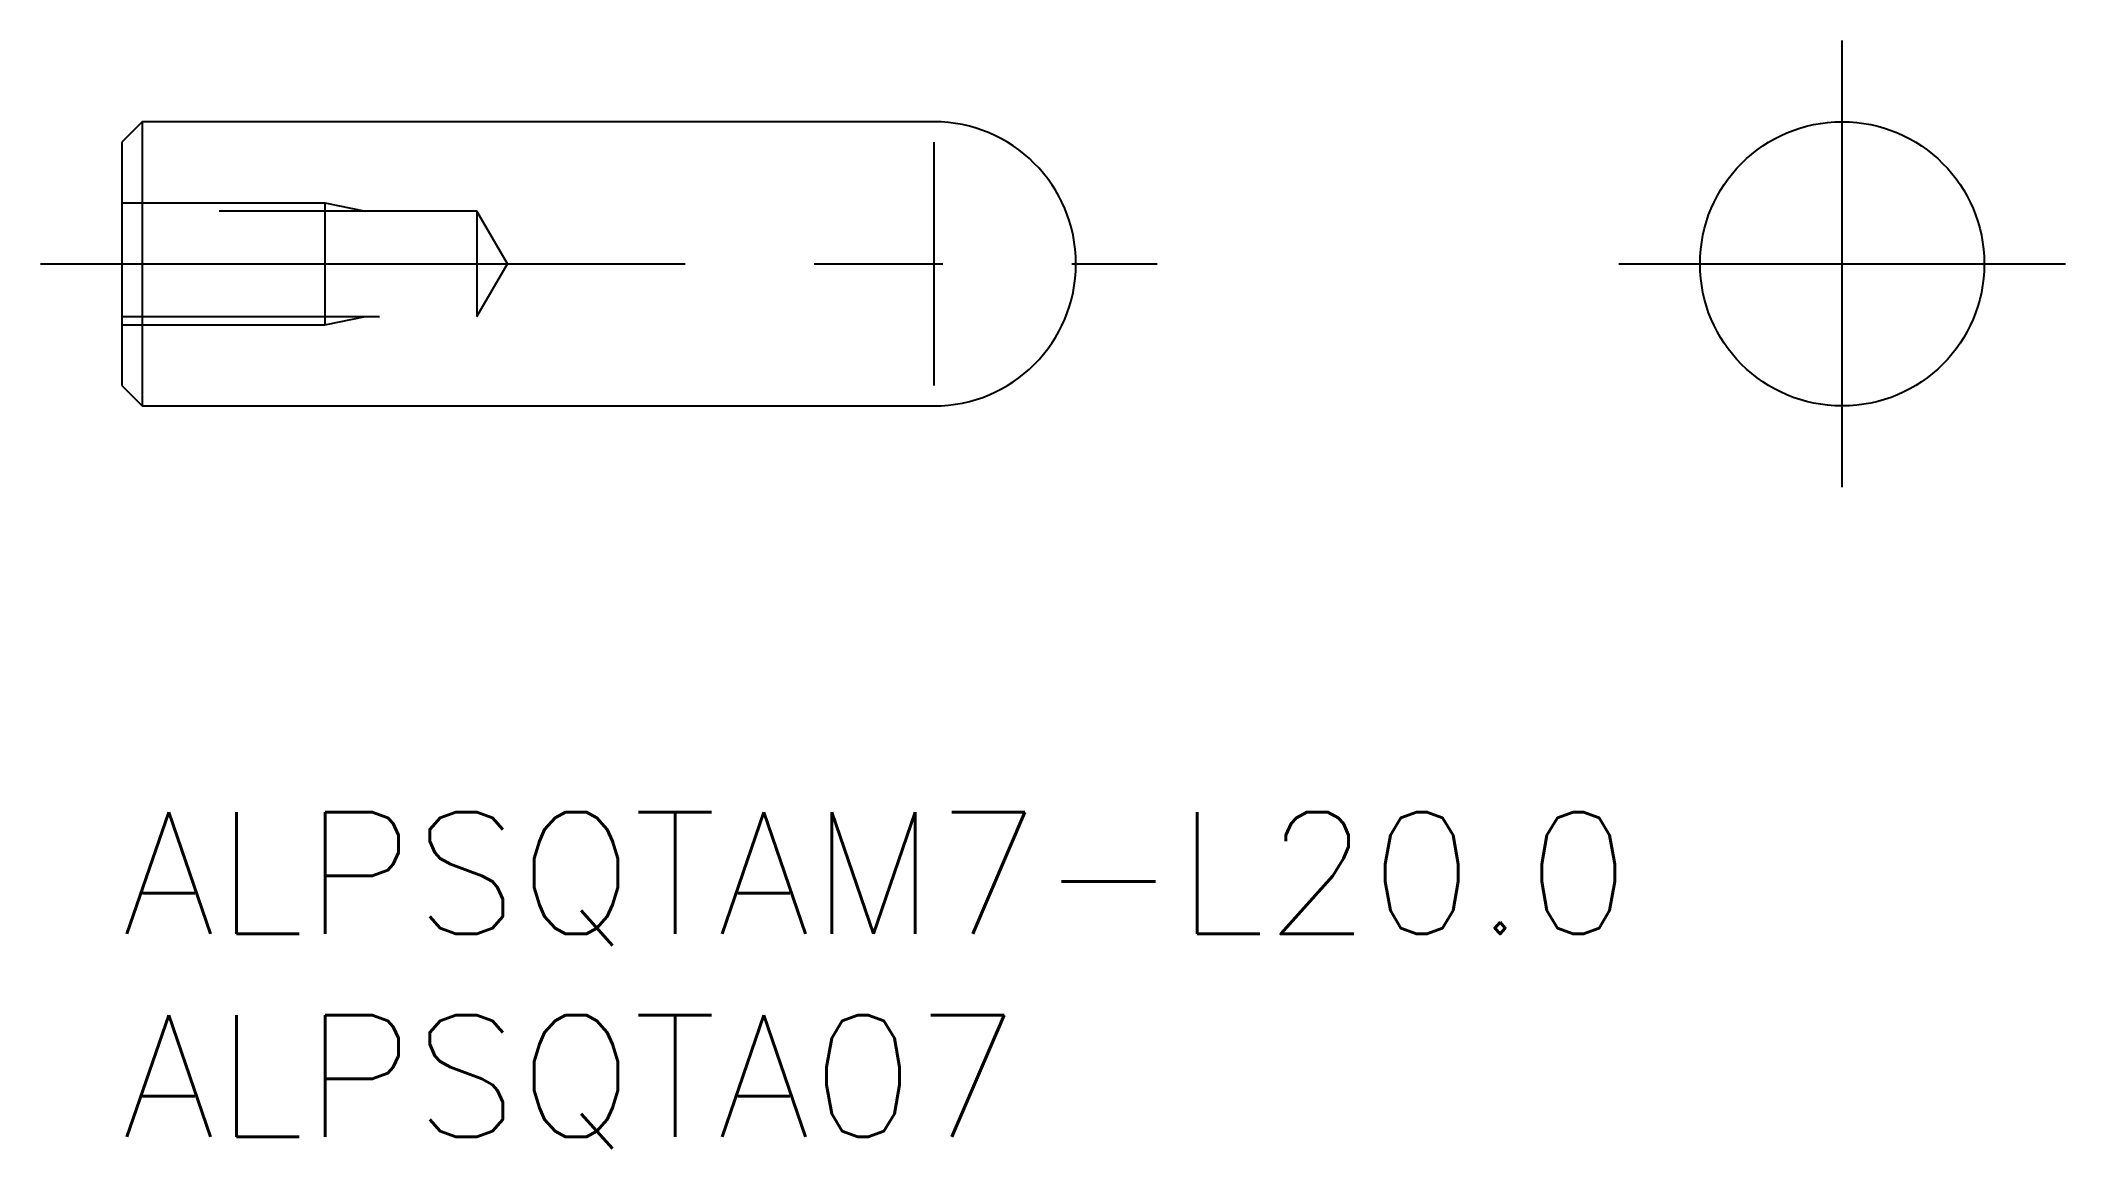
# Model space of a CAD drawing. Extents: x -2 to 47.9, y -8.3 to 19.
import ezdxf

# ---------------------------------------------------------------- set-up
doc = ezdxf.new("R2010")
doc.units = 0
doc.header["$LTSCALE"] = 0.5
doc.linetypes.add('CENTER', pattern=[50.8, 31.75, -6.35, 6.35, -6.35])
doc.linetypes.add('DASHED', pattern=[19.05, 12.7, -6.35])
for name, color, linetype in [('MSM_CENTER', 1, 'CENTER'), ('MSM_CONTINUOUS', 7, 'CONTINUOUS'), ('MSM_DASHED', 4, 'DASHED'), ('MSM_NARROW', 5, 'CONTINUOUS'), ('MSM_PART_NUMBER', 7, 'CONTINUOUS')]:
    doc.layers.add(name, color=color, linetype=linetype)
doc.styles.get("Standard").update_dxf_attribs({"font": 'txt.shx', "height": 3, "bigfont": 'bigfont.shx'})

# ---------------------------------------------------------------- blocks, each defined once
blk = doc.blocks.new('*U12')
at = {"layer": 'MSM_PART_NUMBER'}
blk.add_text('ALPSQTAM7-L20.0', height=3, dxfattribs=at).set_placement((0, -3))
blk = doc.blocks.new('*U13')
at = {"layer": 'MSM_PART_NUMBER'}
blk.add_text('ALPSQTA07', height=3, dxfattribs=at).set_placement((0, -8))

msp = doc.modelspace()

# ---------------------------------------------------------------- linework, layer by layer
at = {"layer": 'MSM_CENTER'}
for p, q in [((42.369, 8), (42.369, 19)), ((-2, 13.5), (25.5, 13.5)), ((36.869, 13.5), (47.869, 13.5))]:
    msp.add_line(p, q, dxfattribs=at)
at = {"layer": 'MSM_CONTINUOUS'}
for p, q in [((0.5, 17), (0, 16.5)), ((20, 17), (0.5, 17)), ((0.5, 17), (0.5, 10)), ((0, 16.5), (0, 10.5)), ((0, 10.5), (0.5, 10)), ((0.5, 10), (20, 10))]:
    msp.add_line(p, q, dxfattribs=at)
msp.add_circle((42.369, 13.5), 3.5, dxfattribs=at)
msp.add_arc((20, 13.5), 3.5, 270, 90, dxfattribs=at)
at = {"layer": 'MSM_DASHED'}
for p, q in [((0, 15), (5, 15)), ((5, 15), (5, 12)), ((5, 15), (6, 14.8)), ((8.749, 14.8), (0, 14.8)), ((9.5, 13.5), (8.749, 14.8)), ((8.749, 14.8), (8.749, 12.2)), ((8.749, 12.2), (9.5, 13.5)), ((0, 12.2), (8.749, 12.2)), ((0, 12), (5, 12)), ((5, 12), (6, 12.2))]:
    msp.add_line(p, q, dxfattribs=at)
at = {"layer": 'MSM_NARROW'}
msp.add_line((20, 16.5), (20, 10.5), dxfattribs=at)

# ---------------------------------------------------------------- block references
at = {"layer": 'MSM_CONTINUOUS'}
for name in ['*U12', '*U13']:
    msp.add_blockref(name, (0, 0), dxfattribs=at)

doc.saveas('drawing.dxf')
